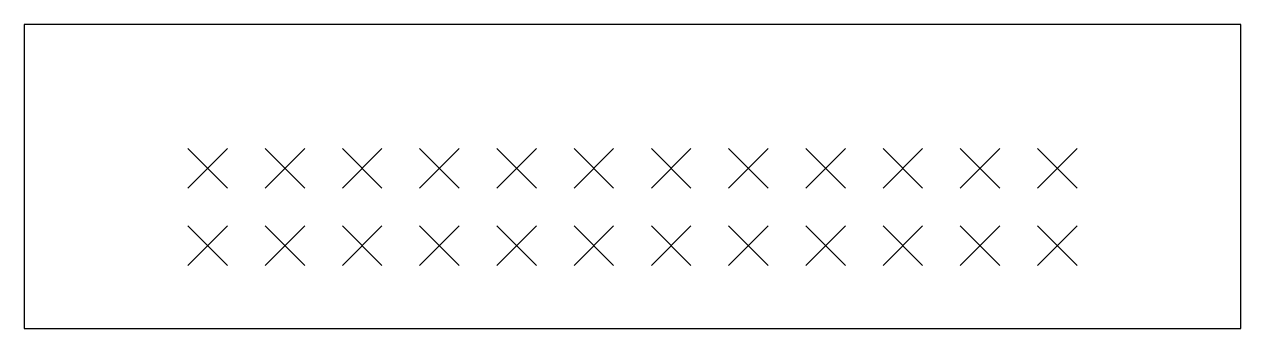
# Model space of a CAD drawing. Header units: millimetres. Extents: x -20 to 20, y 18.5 to 28.5.
import ezdxf

# ---------------------------------------------------------------- set-up
doc = ezdxf.new("R2010")
doc.units = ezdxf.units.MM
doc.header["$PDMODE"] = 3
doc.header["$PDSIZE"] = 0.65
doc.layers.add('BOARD_OUTLINE', color=7, linetype='Continuous')
doc.layers.add('POGO_CENTERS', color=4, linetype='Continuous')

msp = doc.modelspace()

# ---------------------------------------------------------------- linework, layer by layer
at = {"layer": 'BOARD_OUTLINE'}
msp.add_lwpolyline([(-20, 18.5), (20, 18.5), (20, 28.5), (-20, 28.5)], close=True, dxfattribs=at)
at = {"layer": 'POGO_CENTERS'}
for p in [(-13.97, 23.77), (-11.43, 23.77), (-8.89, 23.77), (-6.35, 23.77), (-3.81, 23.77), (-1.27, 23.77), (1.27, 23.77), (3.81, 23.77), (6.35, 23.77), (8.89, 23.77), (11.43, 23.77), (13.97, 23.77), (-13.97, 21.23), (-11.43, 21.23), (-8.89, 21.23), (-6.35, 21.23), (-3.81, 21.23), (-1.27, 21.23), (1.27, 21.23), (3.81, 21.23), (6.35, 21.23), (8.89, 21.23), (11.43, 21.23), (13.97, 21.23)]:
    msp.add_point(p, dxfattribs=at)

doc.saveas('drawing.dxf')
